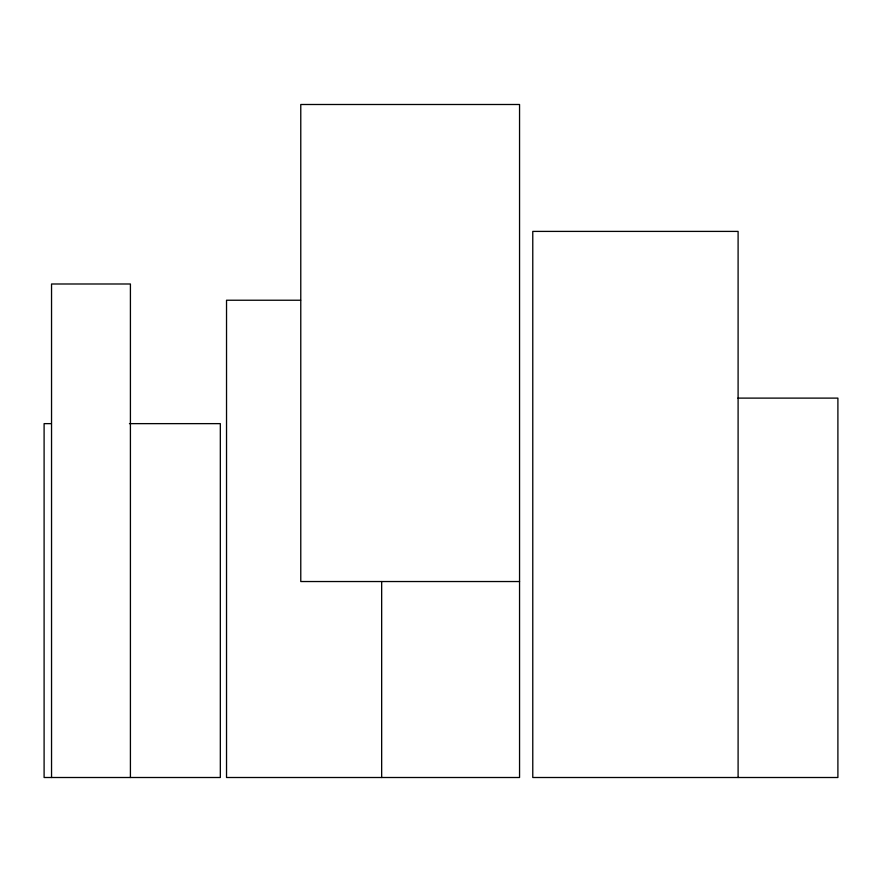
<?xml version="1.0" encoding="UTF-8"?>
<svg xmlns="http://www.w3.org/2000/svg" width="882" height="882" viewBox="0 0 882 882"><rect width="100%" height="100%" fill="white"/><g stroke="black" fill="none" stroke-linecap="round" stroke-linejoin="round"><path stroke-width="1.32" d="M300.641 300.233L226.531 300.233L226.531 777.505L519.553 777.505L519.553 104.495L300.773 104.495L300.773 581.536L519.553 581.536M737.936 398.113L837.9 398.113L837.9 777.505L532.772 777.505L532.772 231.404L738.102 231.404L738.102 777.505M50.98 423.636L44.1 423.636L44.1 777.505L220.324 777.505L220.324 423.636L129.456 423.636M381.663 581.536L381.663 777.505M130.415 777.505L130.415 283.993L51.542 283.993L51.542 777.505"/></g></svg>
